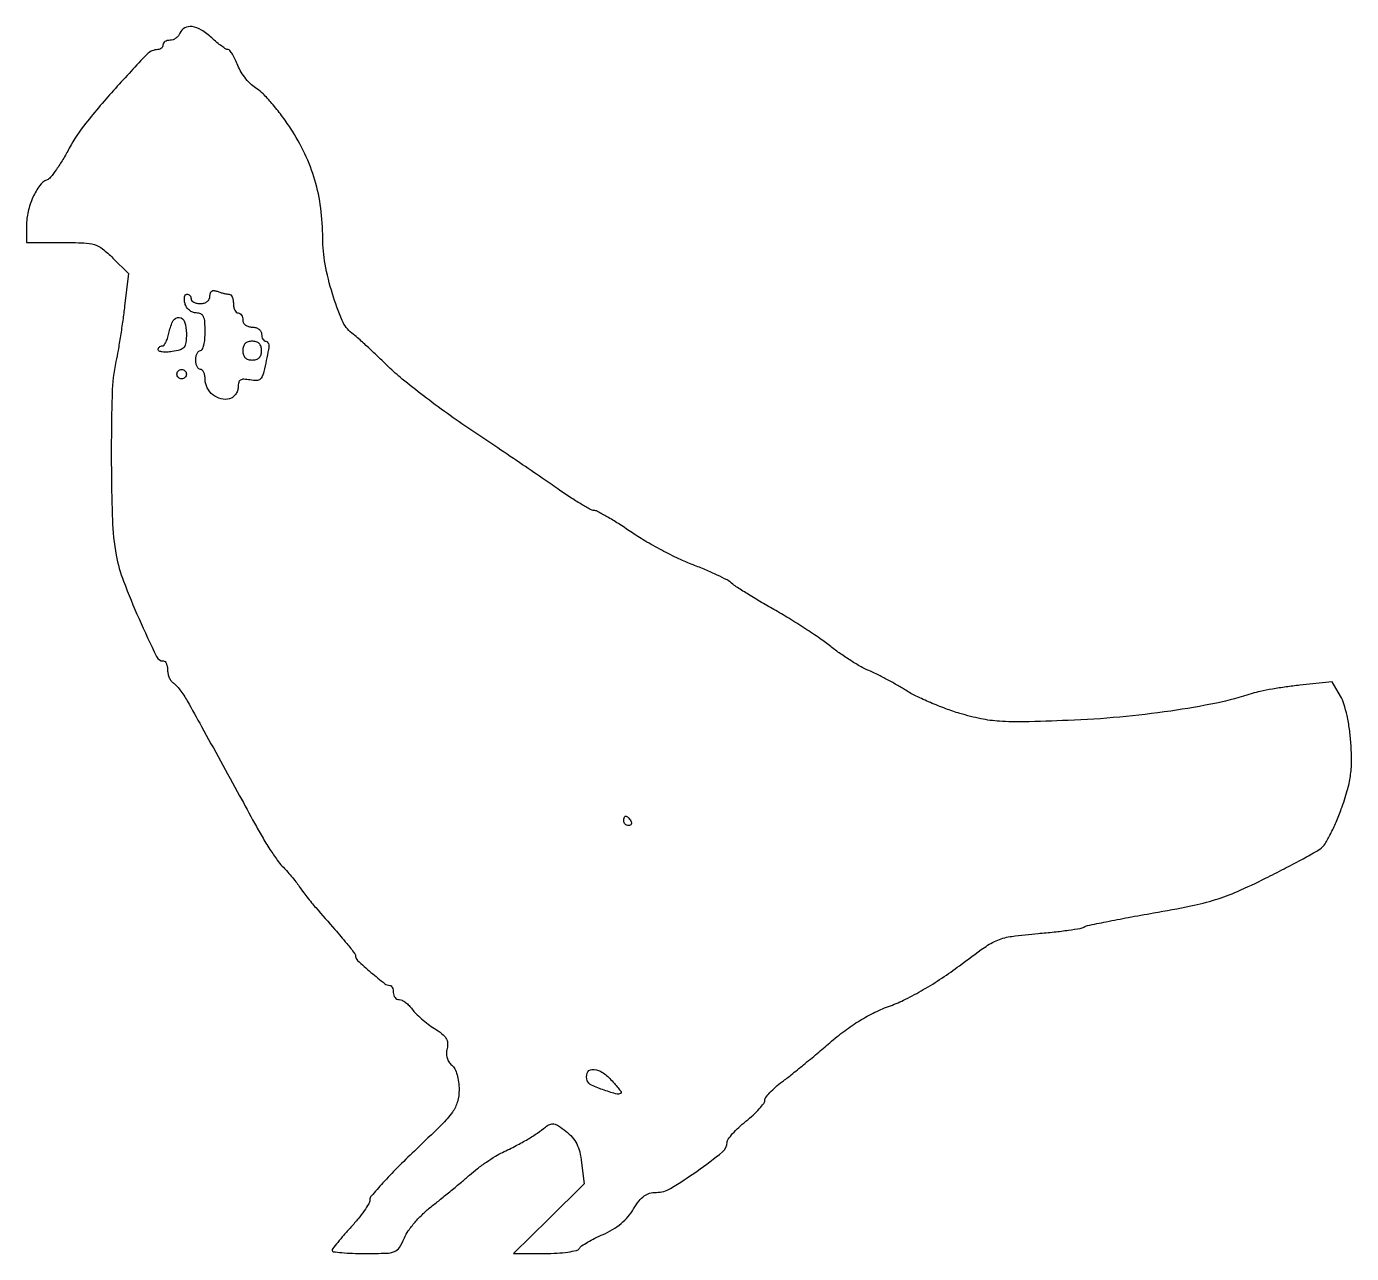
# Model space of a CAD drawing. Extents: x 0 to 282, y 0 to 261.
import ezdxf

# ---------------------------------------------------------------- set-up
doc = ezdxf.new("R2010")
doc.units = 0

msp = doc.modelspace()

# ---------------------------------------------------------------- linework, layer by layer
for points in [[(32.638374, 259.5, -0.081035), (32.303843, 258.926585, -0.065663), (31.782009, 258.440625, -0.06652), (31.159833, 258.112085, -0.088478), (30.531385, 258, 0.063461), (29.94588, 257.925386, 0.081424), (29.449844, 257.70625, 0.09843), (29.117941, 257.381366, 0.151099), (29, 257, -0.104781), (28.919152, 256.61844, -0.09912), (28.689701, 256.29375, -0.096493), (28.346891, 256.076133, -0.093578), (27.943663, 256, 0.204991), (25.611192, 255.001781, 0.007437), (18.896806, 247.753228, 0.01391), (12.603866, 240.349379, 0.046773), (9.10534, 235.046259, -0.013361), (7.738161, 232.638454, -0.017457), (6.354705, 230.517829, -0.015132), (5.104593, 228.850043, -0.133511), (4.368267, 228.311076, 0.14594), (2.804424, 227.106761, 0.051031), (1.372323, 224.621414, 0.048194), (0.346082, 221.5703, 0.057099), (0, 218.54966), (0, 215), (7.533333, 215, -0.00944), (12.204695, 214.911796, -0.064729), (14.46754, 214.530264, -0.092959), (16.19615, 213.626595, -0.029587), (18.377362, 211.689305), (21.688057, 208.378609), (20.862803, 201.439305, -0.00535), (20.47241, 198.4314, -0.004013), (19.980702, 195.12865, -0.004057), (19.467715, 192.027468, -0.009282), (19.018774, 189.700779, 0.045391), (18.20625, 182.873501, 0.007353), (18.031898, 169.492319, 0.007832), (18.264409, 156.084618, 0.037466), (19.087884, 148.482412, 0.045283), (20.63511, 142.962797, 0.014017), (23.932837, 134.981889, 0.006304), (27.649519, 126.930516, 0.289101), (29.124339, 126, -0.208091), (29.459116, 125.854365, -0.082218), (29.742775, 125.427096, -0.062652), (29.935732, 124.796328, -0.042959), (30, 124.04969, 0.057351), (30.092679, 123.244352, 0.049409), (30.367188, 122.437375, 0.051912), (30.771255, 121.748308, 0.092152), (31.25, 121.29969, -0.067639), (31.841734, 120.797006, -0.018488), (32.627543, 119.853659, -0.018341), (33.447608, 118.707125, -0.018168), (34.18419, 117.5, -0.001497), (37.209069, 112.073866, -0.000628), (41.249827, 104.752413, -0.000632), (45.323917, 97.326388, -0.0013), (48.491186, 91.5, 0.009622), (50.094097, 88.664838, 0.010044), (51.782877, 85.934305, 0.009774), (53.333882, 83.63544, 0.042887), (54.38645, 82.382739, -0.013718), (55.304949, 81.410701, -0.008788), (56.31977, 80.234974, -0.008831), (57.273892, 79.047436, -0.0163), (58, 78.044373, 0.011189), (58.717871, 77.031043, 0.005994), (59.646875, 75.810833, 0.005964), (60.625025, 74.587892, 0.00928), (61.5, 73.55983, -0.001959), (65.588886, 68.895653, -0.007378), (68.09686, 65.924684, -0.005672), (69.780284, 63.821501, -0.167452), (70, 63.183841, 0.212015), (70.387627, 62.310781, 0.007275), (73.262598, 59.78637, 0.008274), (76.185673, 57.376473, 0.169031), (77.25, 57.002346, -0.190754), (77.536425, 56.887908, -0.087897), (77.779687, 56.560064, -0.067879), (77.944726, 56.074233, -0.048018), (78, 55.5, 0.083939), (78.09685, 54.927159, 0.093058), (78.375777, 54.440625, 0.100516), (78.791293, 54.115266, 0.116509), (79.279241, 54, -0.118665), (79.873012, 53.857068, -0.042792), (80.61474, 53.394123, -0.039494), (81.371984, 52.726664, -0.037503), (82.029241, 51.937441, 0.041861), (82.820068, 51.004463, 0.017766), (84.022291, 49.8879, 0.017431), (85.397124, 48.780472, 0.021839), (86.748772, 47.85664, -0.026184), (88.3527, 46.739819, -0.087186), (89.211695, 45.791979, -0.12267), (89.5383, 44.80049, -0.080171), (89.434487, 43.594996, 0.060995), (89.307533, 42.576968, 0.069546), (89.441213, 41.604745, 0.07294), (89.826518, 40.744561, 0.077986), (90.435714, 40.053352, -0.101277), (91.072481, 39.25978, -0.046344), (91.569337, 38.021987, -0.040613), (91.892321, 36.49099, -0.031694), (92, 34.793962, -0.070344), (91.63747, 32.229889, -0.087771), (90.579997, 30.073923, -0.040126), (88.242537, 27.361661, -0.004695), (82.5, 21.79459, 0.007218), (78.859642, 18.229659, 0.01077), (75.790625, 14.99994, 0.006055), (73.322969, 12.221579, 0.180454), (73, 11.35584, -0.135759), (72.783771, 10.574148, -0.017222), (71.825, 9.091994, -0.019169), (70.531752, 7.379997, -0.014858), (69, 5.615826, 0.006832), (67.467274, 3.906732, 0.010114), (66.175, 2.363601, 0.005699), (65.136586, 1.040784, 0.165006), (65, 0.638169, 0.378789), (65.225472, 0.38325, 0.007838), (67.052308, 0.187462, 0.014206), (69.307779, 0.045905, 0.008568), (71.98658, 0, 0.007208), (76.553901, 0.065845, 0.08725), (78.266361, 0.418133, 0.160814), (79.317894, 1.296385, 0.04009), (80.357841, 3.314007, -0.055275), (81.194649, 4.823399, -0.02343), (82.622026, 6.649306, -0.022837), (84.343321, 8.474821, -0.027707), (86.121261, 10.014505, 0.004535), (88.068841, 11.549186, 0.002887), (90.308764, 13.368767, 0.002899), (92.485701, 15.179394, 0.005379), (94.227724, 16.677771, -0.016866), (95.894202, 18.045843, -0.012507), (97.821661, 19.447153, -0.012674), (99.709701, 20.679484, -0.027679), (101.227724, 21.504026, 0.008964), (104.135559, 22.945311, 0.01358), (106.605974, 24.311804, 0.015633), (108.676747, 25.620701, 0.024451), (110.362501, 26.885886, -0.072965), (111.308379, 27.461979, -0.150733), (112.161066, 27.549398, -0.097063), (113.163355, 27.136738, -0.020062), (114.719153, 26.016134, -0.048176), (116.066728, 24.733789, -0.063029), (117.009111, 23.32029, -0.055958), (117.642823, 21.586037, -0.028985), (118.057678, 19.31376), (118.615356, 14.78894), (111.100051, 7.39447), (103.584745, 0), (110.233356, 0, 0.014955), (112.845737, 0.078154, 0.021774), (115.137572, 0.315876, 0.018958), (116.95204, 0.655077, 0.201279), (117.551148, 1.08276, -0.106532), (118.058791, 1.61066, -0.015762), (119.318289, 2.402359, -0.017165), (120.890877, 3.251943, -0.014011), (122.627242, 4.054542, 0.034262), (124.653763, 5.092771, 0.038444), (126.438354, 6.363583, 0.040167), (127.938045, 7.835181, 0.045411), (129.115852, 9.471782, -0.029173), (130.267291, 11.186383, -0.072806), (131.342134, 12.240653, -0.090899), (132.516987, 12.806839, -0.067045), (133.951037, 13, 0.136724), (136.987018, 13.845998, 0.018207), (142.607973, 17.528158, 0.014923), (148.013646, 21.605162, 0.227498), (149, 23.660793, -0.162629), (149.2218, 24.324676, -0.02157), (150.175, 25.484302, -0.023152), (151.468185, 26.79825, -0.017532), (153, 28.120241, 0.017102), (154.531856, 29.439969, 0.022714), (155.825, 30.74707, 0.020947), (156.780641, 31.898553, 0.16416), (157, 32.548676, -0.165207), (157.2149, 33.181319, -0.024372), (158.101562, 34.226242, -0.025294), (159.314001, 35.396825, -0.019309), (160.75, 36.554848, 0.008746), (162.619745, 37.998561, 0.003065), (165.256937, 40.136154, 0.003042), (168.129608, 42.523339, 0.003554), (170.826807, 44.825531, -0.018954), (174.016657, 47.382729, -0.022592), (177.214431, 49.536233, -0.023737), (180.443093, 51.300206, -0.026101), (183.725434, 52.689432, 0.028845), (186.931195, 54.067023, 0.015498), (190.721004, 56.110578, 0.014797), (194.672874, 58.561405, 0.015642), (198.398627, 61.198764, -0.00827), (203.726228, 65.089177, -0.056616), (206.571277, 66.647439, -0.063936), (209.558488, 67.442981, -0.012128), (215.170691, 68.053294, 0.005769), (218.566268, 68.37892, 0.00806), (221.593048, 68.753904, 0.005234), (224.112598, 69.134306, 0.098632), (224.85817, 69.412344, -0.086622), (225.655025, 69.731322, -0.002015), (229.633703, 70.554088, -0.004414), (234.320884, 71.460685, -0.002972), (239.687478, 72.416684, 0.007686), (247.641786, 73.911165, 0.024893), (252.845057, 75.244577, 0.028388), (257.521806, 76.991057, 0.012509), (263.5, 79.799482, 0.003453), (267.461346, 81.817205, 0.004373), (271.092373, 83.738832, 0.003471), (274.109064, 85.396428, 0.0353), (275.303824, 86.179116, 0.094239), (276.152547, 87.123027, 0.016903), (277.314485, 89.197262, 0.017715), (278.523107, 91.755278, 0.01519), (279.615599, 94.525941, 0.01566), (280.884487, 98.434718, 0.034386), (281.551276, 101.505358, 0.035372), (281.780676, 104.584175, 0.017526), (281.657653, 108.501902, 0.01821), (281.349528, 111.486987, 0.019363), (280.828964, 114.380629, 0.020432), (280.172197, 116.873794, 0.055705), (279.446463, 118.544802), (277.70117, 121.585801), (270.776049, 120.845853, 0.008734), (267.891831, 120.486618, 0.008134), (264.952389, 120.019339, 0.00814), (262.353901, 119.51907, 0.027132), (260.675464, 119.071264, -0.028176), (253.068842, 117.058809, -0.014345), (243.324431, 115.349824, -0.013501), (232.498006, 114.067154, -0.013069), (221.5, 113.353604, -0.004053), (212.083465, 113.065866, -0.021714), (206.94995, 113.173585, -0.034476), (202.984328, 113.705463, -0.02232), (198.493231, 114.837332, -0.016251), (195.481772, 115.848737, -0.012082), (192.224814, 117.152168, -0.012242), (189.209424, 118.532617, -0.026889), (186.993231, 119.765201, 0.010046), (185.025337, 120.948142, 0.007657), (182.825897, 122.16643, 0.00775), (180.728651, 123.245055, 0.017983), (179.116204, 123.972034, -0.031467), (177.493653, 124.756846, -0.01222), (175.350288, 126.035433, -0.012041), (173.089348, 127.537448, -0.014608), (171.047778, 129.056468, 0.015794), (168.730881, 130.771826, 0.006897), (165.556232, 132.906313, 0.006817), (162.119715, 135.082448, 0.009041), (158.931573, 136.962383, -0.004774), (155.973158, 138.672998, -0.005767), (153.230188, 140.337163, -0.004948), (150.954025, 141.785742, -0.038726), (149.95843, 142.549016, 0.061974), (148.977897, 143.230969, 0.010242), (146.913623, 144.262522, 0.011114), (144.420345, 145.378079, 0.009622), (141.757889, 146.439152, -0.020676), (138.731772, 147.723369, -0.011163), (135.112519, 149.539186, -0.011101), (131.502346, 151.556388, -0.01715), (128.48625, 153.472791, 0.007709), (125.866722, 155.207491, 0.010749), (123.467434, 156.671922, 0.007408), (121.431891, 157.815041, 0.123558), (120.686792, 158.006092, -0.125809), (119.944814, 158.199853, -0.007655), (117.939245, 159.350957, -0.011031), (115.576365, 160.827159, -0.007913), (113, 162.575801, 0.002816), (109.691521, 164.870958, 0.000971), (104.884375, 168.152116, 0.000965), (99.570872, 171.748808, 0.00112), (94.5, 175.150521, -0.00865), (89.502395, 178.613337, -0.007621), (84.409375, 182.393303, -0.007678), (79.920704, 185.942734, -0.022849), (77, 188.557163, 0.00403), (74.724216, 190.754013, 0.004144), (72.434365, 192.893245, 0.004013), (70.418797, 194.715573, 0.017513), (69.180818, 195.74158, -0.129015), (67.13104, 198.398207, -0.025829), (65.06791, 204.069429, -0.028183), (63.509466, 210.412843, -0.046172), (63, 215.918162, 0.032822), (62.579815, 222.312253, 0.038471), (61.324274, 228.256932, 0.038977), (59.191279, 233.873164, 0.03534), (56.15237, 239.286546, 0.015315), (54.24311, 242.001999, 0.016094), (52.201242, 244.549718, 0.015936), (50.304469, 246.628369, 0.066519), (48.975262, 247.673685, -0.056632), (47.841395, 248.52978, -0.032282), (46.674017, 249.791944, -0.03184), (45.649617, 251.232324, -0.045189), (44.946191, 252.637139, 0.018361), (44.385291, 253.925444, 0.026722), (43.790518, 255.012159, 0.025134), (43.233846, 255.818096, 0.233108), (42.864876, 256, -0.142699), (42.42934, 256.126884, -0.014705), (41.534428, 256.734375, -0.01737), (40.494242, 257.542531, -0.01304), (39.405499, 258.5, 0.048983), (37.214265, 260.164129, 0.101577), (35.204951, 260.895701, 0.159152), (33.641213, 260.628972, 0.181914)], [(43.081787, 204, -0.20455), (43.43274, 203.850156, -0.083526), (43.730275, 203.4125, -0.063754), (43.932556, 202.765613, -0.043961), (44, 202, 0.048028), (44.073693, 201.234582, 0.068025), (44.29375, 200.5875, 0.088204), (44.618118, 200.151477, 0.191087), (45, 200, -0.148195), (45.381354, 199.884432, -0.098894), (45.70625, 199.559375, -0.082425), (45.925306, 199.073457, -0.064853), (46, 198.5, 0.130775), (46.153209, 197.924246, 0.10214), (46.583333, 197.4375, 0.08892), (47.230589, 197.111864, 0.072314), (48, 197, -0.072314), (48.769411, 196.888136, -0.08892), (49.416667, 196.5625, -0.10214), (49.846791, 196.075754, -0.130775), (50, 195.5, 0.058511), (50.067364, 194.926318, 0.077596), (50.266249, 194.440625, 0.096244), (50.560648, 194.115236, 0.162267), (50.90638, 194, -0.207714), (51.224097, 193.86206, -0.110893), (51.44483, 193.485938, -0.077994), (51.532759, 192.920057, -0.048477), (51.466611, 192.25, -0.004487), (50.497075, 187.569473, -0.083485), (49.93958, 186.172926, -0.241905), (49.105269, 185.66174, -0.066071), (47.515031, 185.752376, 0.03246), (46.22336, 185.91335, 0.151767), (45.504288, 185.735745, 0.198181), (45.12101, 185.216774, 0.061285), (45, 184.233209, -0.085319), (44.862464, 183.433062, -0.073968), (44.462743, 182.680251, -0.075332), (43.869836, 182.08825, -0.094902), (43.171041, 181.754979, -0.125303), (41.36568, 181.743297, -0.107453), (39.656162, 182.583733, -0.106198), (38.435217, 184.068541, -0.119713), (38, 185.860243, 0.044778), (37.9265, 186.679314, 0.064637), (37.70625, 187.371446, 0.084546), (37.382136, 187.839283, 0.20173), (37, 188, -0.191087), (36.618118, 188.151477, -0.088204), (36.29375, 188.5875, -0.068025), (36.073693, 189.234582, -0.048028), (36, 190, -0.048028), (36.073693, 190.765418, -0.068025), (36.29375, 191.4125, -0.088204), (36.618118, 191.848523, -0.191087), (37, 192, 0.295869), (37.387127, 192.251055, 0.04382), (37.70625, 193.175, 0.037669), (37.92761, 194.467056, 0.023598), (38, 196, 0.017867), (37.924943, 198.099822, 0.09241), (37.632289, 199.219037, 0.175576), (37.05675, 199.791978, 0.109314), (36.116631, 200, -0.097502), (35.354863, 200.149974, -0.076311), (34.631104, 200.584907, -0.073995), (34.051899, 201.232588, -0.081717), (33.710251, 202, -0.040966), (33.575635, 202.766322, -0.070464), (33.607123, 203.4125, -0.106581), (33.789795, 203.842465, -0.24384), (34.09362, 204, -0.10954), (34.439407, 203.923325, -0.099841), (34.733751, 203.70625, -0.095162), (34.931152, 203.381793, -0.089443), (35, 203, 0.191087), (35.151477, 202.618118, 0.088204), (35.5875, 202.29375, 0.068025), (36.234582, 202.073693, 0.048028), (37, 202, 0.071853), (37.796893, 202.115113, 0.097797), (38.438859, 202.450874, 0.110377), (38.852481, 202.968618, 0.114041), (39, 203.606989, -0.076855), (39.101342, 204.262395, -0.176865), (39.40165, 204.651801, -0.16701), (39.896449, 204.769113, -0.067159), (40.581787, 204.606989, 0.016969), (41.254744, 204.374624, 0.015089), (41.96865, 204.178303, 0.015326), (42.621647, 204.040803, 0.04425)], [(34, 195.613499, -0.027442), (33.894884, 193.699735, -0.139681), (33.496028, 192.721932, -0.155057), (32.665634, 192.155948, -0.036233), (31, 191.786692, -0.025568), (29.850015, 191.677574, -0.042928), (28.88125, 191.7186, -0.055623), (28.202007, 191.88429, -0.314934), (28, 192.173193, -0.104979), (28.066974, 192.488667, -0.099155), (28.257031, 192.757125, -0.09644), (28.54099, 192.937058, -0.093399), (28.875, 193, 0.239262), (29.251631, 193.191171, 0.04364), (29.669219, 193.88125, 0.038538), (30.056411, 194.850879, 0.026378), (30.35, 196, -0.074149), (31.207847, 198.383906, -0.304643), (32.497412, 199.06501, -0.30156), (33.627757, 198.129675, -0.07357)], [(46, 192, 0.072254), (46.126841, 191.126841, 0.124864), (46.5, 190.5, 0.124864), (47.126841, 190.126841, 0.072254), (48, 190, 0.072254), (48.873159, 190.126841, 0.124864), (49.5, 190.5, 0.124864), (49.873159, 191.126841, 0.072254), (50, 192, 0.072254), (49.873159, 192.873159, 0.124864), (49.5, 193.5, 0.124864), (48.873159, 193.873159, 0.072254), (48, 194, 0.072254), (47.126841, 193.873159, 0.124864), (46.5, 193.5, 0.124864), (46.126841, 192.873159, 0.072254)], [(34, 187, -0.099038), (33.923658, 186.618362, -0.097945), (33.70625, 186.29375, -0.097945), (33.381638, 186.076342, -0.099038), (33, 186, -0.099038), (32.618362, 186.076342, -0.097945), (32.29375, 186.29375, -0.097945), (32.076342, 186.618362, -0.099038), (32, 187, -0.099038), (32.076342, 187.381638, -0.097945), (32.29375, 187.70625, -0.097945), (32.618362, 187.923658, -0.099038), (33, 188, -0.099038), (33.381638, 187.923658, -0.097945), (33.70625, 187.70625, -0.097945), (33.923658, 187.381638, -0.099038)], [(128.5, 92, -0.082592), (128.656512, 91.6179, -0.161196), (128.6254, 91.29375, -0.182303), (128.413961, 91.078288, -0.108972), (128.059017, 91, -0.093332), (127.654762, 91.076123, -0.09642), (127.311086, 91.29375, -0.099167), (127.081062, 91.618444, -0.105053), (127, 92, -0.042167), (127.032345, 92.382849, -0.061769), (127.129539, 92.70625, -0.081139), (127.272352, 92.92554, -0.210953), (127.440983, 93, -0.151918), (127.65171, 92.934461, -0.038439), (127.933975, 92.70625, -0.035638), (128.231006, 92.382774, -0.029505)], [(126.460866, 34.243056, -0.342157), (125.627412, 33.882486, -0.020876), (122.857126, 34.71757, -0.023475), (120.15238, 35.802486, -0.196466), (119.268335, 36.743114, -0.174273), (119.234322, 38.337698, -0.29551), (120.240902, 39.139069, -0.155238), (122.104781, 38.741208, -0.074381), (124.048122, 37.211658, -0.007016), (125.017052, 36.153624, -0.011242), (125.810459, 35.221072, -0.005186), (126.446691, 34.421458, -0.29974)]]:
    msp.add_lwpolyline(points, format="xyb", close=True)

doc.saveas('drawing.dxf')
